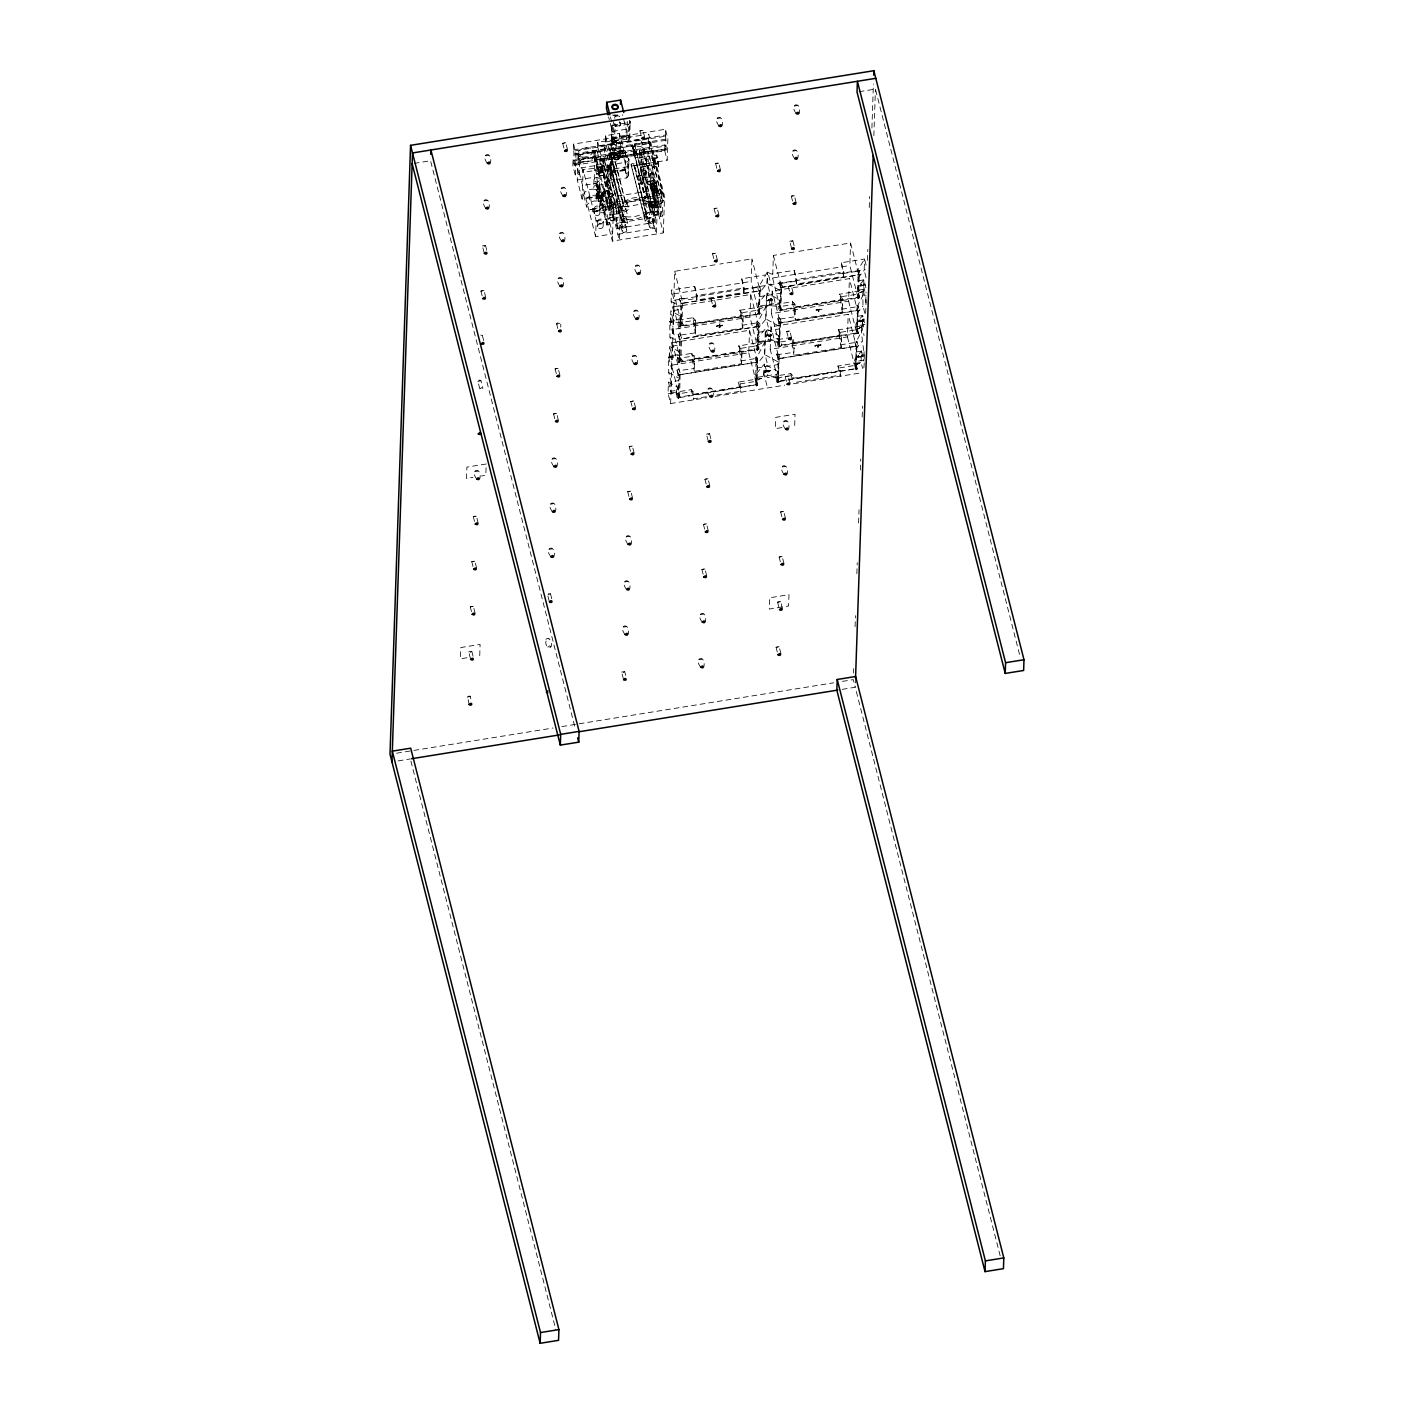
<?xml version="1.0" encoding="UTF-8"?>
<svg xmlns="http://www.w3.org/2000/svg" width="1414" height="1414" viewBox="0 0 1414 1414"><rect width="100%" height="100%" fill="white"/><g stroke="black" fill="none" stroke-linecap="round" stroke-linejoin="round"><path stroke-width="0.75" stroke-dasharray="5 3.75" d="M862.787 355.515L861.444 354.808L862.363 356.222M598.14 168.337L597.521 166.993M862.929 320.324C857.573 325.202 860.066 316.754 859.235 321.314M610.353 202.891L610.229 206.691L607.454 207.133L598.705 172.808C598.758 171.2 597.503 164.784 598.829 169.415C599.289 177.263 604.467 165.314 598.14 167.435M629.071 161.337L628.558 158.421L628.576 175.442L628.682 173.215M656.396 188.504L656.184 185.464L657.828 191.791L653.586 192.463L647.63 165.509L640.666 167.259A7.883 1.043 80.8 0 0 642.133 178.111L649.079 176.997L663.325 232.921L612.368 241.122L598.122 185.216A7.883 1.043 80.8 0 1 596.655 174.346L594.658 165.685L577.654 168.425L577.266 179.967L582.126 199.02L599.112 196.299L599.501 184.827L596.726 185.287L597.875 189.794L600.65 189.352L599.501 184.827M660.851 190.696L661.08 192.711L660.727 189.352L661.452 193.117M862.116 320.448C860.755 323.011 857.503 319.988 858.775 321.685M600.384 167.099L601.374 171.925M596.849 193.806L596.673 198.985M593.986 179.507L593.703 187.39M599.889 202.697L599.624 210.58M594.322 213.001L594.481 208.265M597.645 226.028L597.786 221.291M628.558 175.53L626.72 177.917L613.287 180.073L610.424 178.447L610.636 161.779L612.297 159.199M640.524 140.233L573.66 151.051L573.359 149.902L573.554 144.087L613.022 137.724L611.361 140.322L612.439 142.319A2.616 2.156 1.9 0 0 616.575 140.711L614.913 142.602L612.439 142.319A2.616 2.156 1.9 0 1 612.757 138.66A2.616 2.156 1.9 0 1 616.575 140.711L616.38 146.508A2.616 2.156 1.9 0 0 612.633 144.334A2.616 2.156 1.9 0 0 612.28 148.046A2.616 2.156 1.9 0 0 616.38 146.49L613.676 144.14L611.148 146.243L611.962 123.69M630.361 123.566L629.743 120.526L629.195 136.911C632.73 142.796 616.009 141.771 614.312 142.814L611.378 140.587M479.735 655.707L480.106 644.431L460.805 647.541L460.434 658.818L469.006 657.422M486.08 467.751L485.815 475.281L481.538 475.97M625.483 201.919L611.732 147.94L625.147 201.583C626.756 203.616 620.145 204.023 622.867 200.876L609.416 148.134L594.127 150.609L593.915 157.095L579.705 159.393L579.192 174.452L575.268 175.089L572.829 165.562L573.024 159.747L583.045 158.121A7.883 4.383 -14.3 0 0 587.871 157.343L664.916 144.935L666.206 150.025L595.259 161.443L594.958 160.312L665.888 148.93L573.925 163.688L574.331 164.819L578.255 164.183L578.167 153.348L578.255 164.183M574.331 164.819L573.784 151.068M575.268 175.089L575.993 153.613L573.554 144.087M582.126 199.02L583.116 169.715L600.296 167.541M599.112 196.299L594.251 177.227L594.658 165.685M595.259 161.443L595.153 150.609L594.852 160.33M596.92 166.499L597.15 159.287L604.114 158.156L603.866 165.385L596.92 166.499L596.673 157.378L603.937 156.212L617.211 213.956L614.083 214.186L608.091 190.678L601.021 192.11L602.117 198.066L609.098 196.935L608.992 193.647M594.127 150.609L598.864 169.132L601.639 168.69L597.397 152.058L597.733 142.319L644.448 134.79M598.369 201.371L598.493 198.031L602.735 197.483L602.611 200.682L598.369 201.371L596.301 193.223L596.408 189.9L597.875 189.653L606.853 225.003L609.628 224.543L609.699 222.475L606.924 222.917L606.853 225.003M596.726 185.287L596.796 183.201L582.586 185.499M579.705 159.393L583.028 172.42L597.238 170.122L597.274 164.643L599.218 176.096L603.478 175.424L601.516 163.953L601.639 168.69M609.699 222.475L612.616 233.911L595.63 236.651L596.16 220.867L583.116 169.715M599.236 187.408L599.501 179.772A2.757 2.262 1.9 0 0 595.541 177.669A2.757 2.262 1.9 0 0 595.17 181.575A2.757 2.262 1.9 0 0 599.483 179.949M599.836 213.284L599.996 208.282M602.611 200.682L600.65 189.352M602.187 199.003L602.364 194.072M603.866 165.385L608.214 181.204L603.69 163.423L603.937 156.212M608.214 171.112L608.374 168.248L622.142 222.528L604.344 150.945L604.538 145.253L617.494 196.086L617.317 201.513M629.142 159.429L627.427 161.85L611.184 164.872L605.351 141.983L605.563 135.673L619.456 133.429L625.288 156.318L611.396 158.545L611.59 152.5L625.501 150.273L625.73 173.056L627.94 174.205M614.083 214.186L609.947 215.246L603.955 191.738L604.061 188.681L610.989 187.691L604.114 158.156M603.142 226.311L603.318 221.309M605.139 210.598L605.404 202.962A2.757 2.262 1.9 0 0 601.463 200.876A2.757 2.262 1.9 0 0 601.074 204.783A2.757 2.262 1.9 0 0 605.404 203.139M607.914 181.257L608.303 178.995L617.211 213.956M607.454 207.133L607.578 203.351L598.864 169.132M608.214 181.204L608.303 178.995M622.832 201.955L609.416 148.134M609.558 157.908L609.699 153.861M610.106 177.528L610.883 161.214M611.608 139.739L612.156 123.371M610.742 178.677L610.654 162.044M611.997 141.382L611.926 124.202M610.353 177.05L611.82 175.301L610.972 171.182L624.864 168.938L625.076 162.628L619.244 139.756L619.456 133.429M611.802 153.331L625.73 150.414L611.59 152.5M627.462 121.427L626.791 139.138L612.898 141.382L612.103 137.529L625.995 135.284L626.208 129.24L622.496 114.693M609.947 215.246L610.053 212.188L617.299 211.146M608.974 193.63L608.055 193.789A3.164 2.581 1.9 0 0 607.366 191.102L610.901 190.483L610.989 187.691M611.82 175.301L611.838 152.659M612.898 141.382L613.641 121.622M613.287 180.073L613.535 164.095L611.272 162.857M614.312 142.814L615.09 126.394L612.545 125.015M612.368 241.122L613.605 204.588L597.733 142.319M616.787 217.456L616.592 223.165L621.471 222.369A4.984 2.775 -14.3 0 0 626.437 218.728A4.984 2.775 -14.3 0 0 621.665 216.66L616.787 217.456L618.042 228.874L622.92 228.096A4.984 2.775 -14.3 0 0 627.904 224.455A4.984 2.775 -14.3 0 0 623.114 222.387L616.575 223.43L616.398 228.573L653.462 222.599L653.639 217.456M616.893 214.009L616.981 211.199M618.59 212.931L618.766 207.222L623.662 206.444A4.984 2.775 -14.3 0 1 628.435 208.512A4.984 2.775 -14.3 0 1 623.468 212.135L618.59 212.931L617.299 201.778M618.996 158.58A4.737 3.889 1.9 0 0 612.209 154.727A4.737 3.889 1.9 0 0 611.626 161.426A4.737 3.889 1.9 0 0 618.996 158.58L619.138 154.515A4.737 3.889 1.9 0 0 612.35 150.662A4.737 3.889 1.9 0 0 611.767 157.378A4.737 3.889 1.9 0 0 619.138 154.515M619.968 157.908L620.127 147.887L619.968 157.908L572.829 165.562M664.916 144.935L664.721 150.75L620.905 157.749L621.064 147.745L633.401 145.748L633.26 155.77L633.578 146.384M620.41 207.522L619.314 240.009L605.068 184.085A7.883 1.043 80.8 0 1 603.601 173.233L596.655 174.346M625.288 156.318L625.501 150.273M625.73 173.056L624.864 168.938M626.791 139.138L625.995 135.284M638.456 180.815L634.126 163.847L632.093 163.529L631.068 164.59L644.837 218.693L624.458 221.98L611.431 167.506L624.493 221.079M625.147 201.583L645.562 197.412L642.875 186.86M626.72 177.917L626.738 177.245M628.505 124.909L630.414 121.675M626.968 177.192L627.48 162.044M628.205 140.569L628.682 124.679M628.382 175.849L628.912 160.012M629.69 138.466L630.184 122.17M631.404 165.951L631.439 165.067M640.701 179.313L632.111 144.67L642.345 184.739M655.301 217.208L655.106 222.899L650.228 223.695A4.984 2.775 -14.3 0 1 645.438 221.627A4.984 2.775 -14.3 0 1 650.422 217.986L648.955 212.277L653.834 211.481L655.301 217.208L647.152 218.498L634.161 164.042M634.267 153.932L634.409 149.866M643.547 181.045L634.444 144.104L649.733 141.647L663.166 194.39L662.919 202.061L659.366 204.641L655.937 205.207L649.68 181.469L648.054 181.717L647.966 184.527L649.857 183.944L655.583 207.77L652.72 208.229L646.958 185.623M643.741 175.495L643.812 173.286L645.049 173.074L644.978 175.283L643.741 175.495L639.199 157.696L639.446 150.485L649.486 148.859L649.733 141.647M652.72 208.229L640.931 159.411L641.178 152.182L648.125 151.068L662.706 208.371L662.441 216.042L660.585 216.342L653.692 189.264L653.586 192.463M655.831 201.248L650.953 202.043A4.984 2.775 -14.3 0 0 645.986 205.684A4.984 2.775 -14.3 0 0 650.758 207.752L655.654 206.957L655.831 201.248L646.781 166.004A3.164 2.581 1.9 0 1 646.092 163.335L641.532 141.418M643.706 154.603A4.737 3.889 1.9 0 0 636.919 150.75A4.737 3.889 1.9 0 0 636.335 157.449A4.737 3.889 1.9 0 0 643.706 154.603L643.847 150.538A4.737 3.889 1.9 0 0 637.06 146.685A4.737 3.889 1.9 0 0 636.477 153.384A4.737 3.889 1.9 0 0 643.847 150.538M639.446 150.485L643.918 170.475L645.138 170.281L641.178 152.182M634.444 144.104L648.142 198.72L645.473 199.48L645.562 197.412M649.079 176.997A7.883 1.043 80.8 0 1 647.612 166.127L647.63 165.509M662.441 216.042L647.877 158.28L648.125 151.068M661.328 194.407L648.354 143.857L648.69 134.118L664.562 196.387L663.325 232.921M647.152 218.498L638.58 183.679M648.178 198.26L647.877 196.846L663.166 194.39M651.978 172.632L651.925 174.169L653.798 173.427L651.978 172.632L654.894 184.067L646.87 184.456M654.894 184.067L652.172 166.958L656.025 166.322M654.452 160.189L652.596 160.471L652.473 155.734L656.715 155.063L658.677 166.516L654.169 166.622M653.003 186.542L651.288 186.807A3.164 2.581 1.9 0 0 650.617 184.138C654.382 180.656 653.038 194.248 652.773 187.832L655.849 185.817M662.919 202.061L654.028 166.658M654.435 167.206L652.473 155.734M653.834 211.481L653.657 217.19L648.761 217.968A4.984 2.775 -14.3 0 1 643.989 215.953A4.984 2.775 -14.3 0 1 648.779 212.294M653.957 208.035L654.046 205.224M654.364 195.804L654.187 201.23L649.309 202.025A4.984 2.775 -14.3 0 1 644.519 199.957A4.984 2.775 -14.3 0 1 649.503 196.316L650.953 202.043M654.382 195.539L654.558 190.13L642.416 142.46M654.77 187.496L654.717 189.14L654.275 186.153M645.138 187.161L646.163 190.961L656.732 189.388L655.866 180.32L651.624 181.133M658.677 166.516L656.715 155.063M657.475 201.566L656.379 234.035L644.961 189.246M657.828 191.791L655.866 180.32M660.585 216.342L661.328 194.69M665.534 136.239L665.446 129.275L626.915 135.497L629.283 136.964M666.206 150.025L665.676 136.274M607.755 165.933L608.692 169.786L596.178 171.801L667.143 160.277L667.868 138.819L665.446 129.275M671.332 382.805L668.734 372.642L668.575 357.053L679.621 358.06M672.534 347.172L669.936 337.009L669.776 321.42M677.306 370.928L678.791 380.543L671.067 381.798L670.749 391.271L678.473 390.017L677.766 387.224L668.415 382.116L668.044 393.392L670.625 403.556L706.647 397.758M669.246 357.76L669.617 346.483L678.967 351.591L679.674 354.384L671.95 355.639L669.617 346.483M680.823 322.427L670.572 322.109L670.819 310.85L680.169 315.958L680.876 318.751L673.152 320.006L670.819 310.85M673.736 311.54L671.137 301.376L671.526 290.1L694.681 286.37L697.279 296.533M671.526 368.488L672.304 342.683L749.526 330.24L757.621 362.019L756.861 384.573L679.639 397.016L671.544 365.236L748.766 352.793L749.526 330.24M672.728 332.856L673.506 306.944L750.728 294.501L758.823 326.281L758.841 349.452L757.25 350.301L756.402 349.329M758.841 308.977L760.043 313.82L682.043 325.644L673.948 293.865L674.708 271.311L717.605 264.4M670.625 403.556L674.107 300.263L671.526 290.1M706.381 396.733L693.532 398.819L692.966 391.501L678.685 393.799C680.381 405.058 673.524 392.173 677.766 387.224M741.555 363.716L738.833 345.741L741.997 351.079L741.555 363.716L694.468 371.299L694.168 355.868L679.887 358.166C687.063 362.391 674.92 364.176 679.727 361.489L680.452 339.837L678.508 335.295M679.727 361.489L678.967 351.591M679.674 354.384L679.48 336.037M742.774 328.066L740.035 310.108L743.198 315.446L742.774 328.066L695.67 335.666L695.37 320.236L681.088 322.533C688.264 326.758 676.122 328.543 680.929 325.856L681.654 304.204L679.604 299.556M680.929 325.856L680.169 315.958M680.876 318.751L680.682 300.404M678.473 390.017L678.791 380.543M678.526 397.122L679.25 375.47L678.278 371.67M679.639 397.016L680.116 373.296M750.728 294.501L749.968 317.054L758.063 348.834L680.841 361.277L681.601 338.724L679.48 339.007L680.452 339.837M682.043 325.644L682.52 302.03M696.872 300.033L697.014 295.526L744.118 287.926L743.976 292.433L696.872 300.033L694.681 286.37M719.867 323.682L719.85 327.677L719.867 323.682L719.054 325.397L716.332 326.281L719.143 325.768M719.054 325.397L716.438 326.21M719.072 327.801L719.037 325.839M722.607 325.662L719.903 326.104L722.519 324.831M763.79 375.452L764.479 364.123L763.79 375.452L761.474 378.333L738.302 382.08L740.07 383.919L740.636 391.218L714.936 395.354M778.107 319.246L779.609 328.861L779.273 338.335L757.657 341.817L757.268 329.55L765.999 319.016L766.883 292.857L758.151 303.391L758.911 313.289L751.17 281.421L751.93 258.868L719.761 264.065M756.437 380.295C760.432 391.607 752.743 379.359 755.748 374.657L764.161 364.176M776.816 354.773L777.894 355.621L778.071 373.968L756.455 377.467C754.493 370.291 757.621 347.703 757.25 362.921L756.596 384.555M757.957 348.905L756.95 339.024L765.681 328.49L764.797 354.649L756.066 365.183M757.268 329.55C754.033 317.213 763.419 324.213 758.523 327.27L757.798 348.922M779.308 283.613L780.298 284.355L780.475 302.702L758.858 306.184L759.618 285.946L760.82 290.789L682.838 303.338L674.708 271.311M759 313.289L759.654 291.637L758.717 287.784M759.406 313.289L760.025 290.648L751.93 258.868M764.479 354.702L765.363 328.543M765.681 319.069L766.565 292.91M766.883 283.436L767.572 272.107L767.201 283.383L758.47 293.918M779.22 342.011L765.469 341.446M770.648 334.994L769.87 334.111A1.838 1.025 -14.3 0 1 771.178 335.242A1.838 1.025 -14.3 0 1 768.703 336.267A1.838 1.025 -14.3 0 1 767.943 334.906L765.981 337.062L765.946 335.118L768.721 334.358M771.302 300.952L772.521 299.556L767.201 301.2L771.284 298.389L771.302 300.952L770.665 298.867L768.279 300.634L770.665 298.867M770.754 299.255L770.701 301.058M771.231 299.768L771.284 298.389M770.206 349.346L770.966 326.793L848.188 314.35L856.283 346.13L855.523 368.683L778.319 381.108L770.206 349.346L847.428 336.903L848.188 314.35M771.425 313.608L772.185 291.054L849.39 278.611L857.485 310.391L856.725 332.944L779.521 345.37L771.425 313.608L848.63 301.164L849.39 278.611M780.422 306.378C776.039 304.752 778.672 312.247 780.546 309.807L772.627 277.975L773.387 255.421L794.827 251.957M856.955 367.817C857.308 371.847 852.907 359.916 855.346 358.608L861.462 351.026L861.073 362.302L837.919 366.032L840.393 370.662L793.289 378.245L792.582 375.452L778.301 377.768C785.477 381.974 773.317 383.777 778.124 381.073L778.867 359.439L777.894 355.621M778.124 381.073L777.364 371.175L764.762 364.282L767.661 375.647M785.618 341.145L779.503 342.117C786.679 346.342 774.519 348.144 779.326 345.44L780.068 323.788L779.096 319.988M779.326 345.44L778.566 335.542L765.964 328.649L768.863 340.014M779.361 310.656L781.659 310.408L780.705 306.485L794.986 304.187L795.269 319.617L842.373 312.034L842.797 299.397L839.686 294.112L842.603 305.495M770.064 304.381L767.166 293.016L779.768 299.909L779.574 306.007L766.494 305.831M780.546 309.807L781.27 288.156L780.298 284.355M778.319 381.108L779.079 358.555L770.966 326.793M779.521 345.37L780.281 322.816L772.185 291.054M773.387 255.421L781.482 287.183L780.722 309.737L857.927 297.293L858.705 274.74L850.592 242.978L796.983 251.621M841.171 347.667L838.431 329.692L841.595 335.03L841.171 347.667L794.067 355.25L793.625 339.66M796.471 283.984L796.63 279.477L843.734 271.877L843.575 276.402L796.471 283.984L794.297 270.321L771.125 274.051L767.855 272.266L771.019 284.656M794.686 425.526L795.057 414.249L775.756 417.36L775.367 428.636L783.957 427.24M817.451 344.981L814.835 346.253L818.282 343.266L818.264 347.261L818.282 343.266M818.653 309.348C812.184 309.701 820.191 311.487 818.706 307.757L818.688 311.752L819.484 307.633M818.688 311.752L818.635 309.79L816.055 310.161M817.486 347.384L817.433 345.423L814.729 345.864M821.004 345.246L818.317 345.688L820.933 344.415M822.117 309.242L819.413 309.666M842.373 312.034L839.633 294.059M840.393 370.662L840.234 375.17L793.148 382.77M857.927 297.293L849.832 265.532L850.592 242.978M856.389 351.945L864.113 350.69L863.795 360.163L856.071 361.418L856.813 341.163L858.033 346.006L780.051 358.573L779.008 354.419L793.36 352.457L794.067 355.25M858.157 332.184C858.422 336.196 854.074 324.372 856.548 322.975L862.664 315.393L864.52 322.71M864.997 324.531L857.273 325.786L857.998 305.495L859.235 310.373L858.139 311.221L857.114 307.368M857.202 297.647C861.886 301.659 856.76 289.782 857.75 287.342L863.866 279.742L866.199 288.898L858.475 290.153L857.75 287.342M858.475 290.153C856.477 282.994 859.659 260.335 859.252 275.606L858.616 297.24M856.212 368.506L856.849 346.872L855.912 343.001M857.326 332.891L858.051 311.239M861.762 284.886A4.207 2.333 -14.3 0 1 861.073 285.61L865.191 284.55L859.871 285.928A3.411 1.891 -14.3 0 0 861.197 284.797L861.25 284.797M863.813 367.958C865.722 353.641 861.002 340.191 861.603 325.962L838.431 329.869M858.634 328.543L856.919 329.427L862.222 326.669L862.664 315.393M864.838 313.236L862.982 305.919L862.805 290.33L839.633 294.236M860.861 292.362L863.477 291.019L863.866 279.742M866.04 277.604L864.184 270.286L864.555 259.009L841.401 262.739L843.575 276.402M863.335 321.137L864.042 318.945L863.424 321.508M865.757 301.748L866.075 292.291M853.526 673.011L853.667 668.61M855.081 626.685L855.452 615.656M856.866 573.731L857.238 562.701M858.581 522.986L859.04 509.747M860.366 470.031L860.737 459.002M862.169 417.095L862.54 406.048M865.651 313.395L866.216 296.675M867.454 260.441L867.825 249.412M869.239 207.487L869.61 196.458M871.908 128.055L873.41 83.939M842.196 689.36L855.24 687.257L855.541 678.667M873.852 135.691L875.425 89.365M629.866 138.042L629.937 135.85M598.705 172.685L598.175 168.513M656.909 190.377C656.679 195.874 663.184 193.471 660.727 189.352M657.545 193.382L657.015 190.324M589.019 196.175L589.532 199.18L603.778 196.917L603.672 194.885L603.354 193.842L589.037 196.139L589.638 199.109M857.467 357.07L858.068 356.01M857.326 356.452L858.758 355.285L858.174 356.381M757.639 344.698L758.823 349.258M858.439 293.016L859.659 297.682L859.341 296.427M857.238 328.614L858.422 333.209M862.947 356.01L860.066 357.141M679.303 298.99L681.654 304.204M678.101 334.588L679.339 339.501M676.917 370.309L679.25 375.47M778.92 282.906L781.27 288.156M777.718 318.627L780.068 323.788M776.516 354.26L778.867 359.439M487.406 163.317C479.346 153.437 492.991 150.238 490.499 162.822M485.886 208.424C477.773 197.995 491.701 195.927 488.979 207.929M488.555 155.204L485.479 155.823M482.421 245.912L485.497 245.294L484.154 246.513L482.421 245.965L484.366 253.53M483.995 290.524L480.919 291.143L483.906 290.224L485.939 298.142M479.806 388.797L477.861 381.232L479.646 380.048L480.919 380.543L482.881 388.355L481.273 387.719L479.823 389.044L482.863 388.479M482.439 335.754L484.419 343.248M480.954 380.737L477.879 381.409M476.748 479.063C468.653 468.635 482.581 466.567 479.841 478.568M476.359 516.181L473.283 516.605L476.288 515.757L478.321 523.675M474.857 561.164L471.781 561.782L474.768 560.863L476.801 568.782M473.337 606.27L470.261 606.889L473.248 605.97L475.281 613.888M468.723 651.872L471.799 651.235L470.243 652.526L468.723 651.872L470.668 659.49M469.148 704.596L467.521 696.377L470.12 696.077L471.269 700.284M470.296 696.483L467.239 697.155M565.777 142.761L562.701 143.38L565.688 142.46L567.721 150.379M563.108 195.998C555.048 186.1 568.675 182.901 566.201 195.486M561.588 241.105C553.528 231.207 567.155 228.008 564.663 240.592M564.257 187.868L561.181 188.557M560.068 286.211C551.955 275.783 565.883 273.697 563.143 285.699M562.719 232.974L559.644 233.593M559.679 323.187C551.778 326.988 562.206 317.125 560.651 327.005M558.159 368.294L555.083 368.913L558.07 367.993L560.103 375.912M556.639 413.401L553.563 414.019L556.55 413.1L558.583 421.019M553.97 466.62C545.875 456.651 559.608 453.647 557.063 466.125M552.45 511.727C544.39 501.846 558.017 498.647 555.543 511.232M555.119 458.507L552.061 459.197M550.93 556.833C542.817 546.423 556.745 544.337 554.023 556.338M553.599 503.614L550.523 504.232M545.945 639.428C549.675 634.479 554.288 647.259 549.286 647.718C545.115 646.711 544.125 639.305 549.021 638.934M547.978 594.923L550.541 593.703L547.731 593.792M547.89 647.188L549.339 645.915L550.965 646.552M642.981 130.318L639.906 130.936L642.893 130.017L644.925 137.953M641.461 175.424L638.386 176.043L641.373 175.124L643.405 183.06M637.272 273.768C629.212 263.888 642.857 260.671 640.365 273.273M635.752 318.875C627.692 308.994 641.32 305.778 638.845 318.38M638.421 265.638L635.363 266.327M634.232 363.981C626.119 353.553 640.047 351.467 637.325 363.486M636.901 310.744L633.826 311.363M633.861 400.957L630.785 401.576L633.772 400.657L635.805 408.593M632.323 446.064L629.248 446.683L632.252 445.764L634.267 453.7M630.803 491.171L627.728 491.789L630.715 490.87L632.747 498.806M628.134 544.408C620.074 534.527 633.719 531.311 631.227 543.895M626.614 589.514C618.554 579.634 632.199 576.417 629.707 589.002M629.283 536.277L626.225 536.966M625.094 634.621C616.981 624.193 630.909 622.107 628.187 634.108M627.763 581.384L624.688 582.002M621.63 672.092L624.705 671.473L623.362 672.711L621.63 672.163L623.574 679.727M624.723 671.668L625.695 675.415M680.541 303.851L682.838 303.338M719.054 126.005C710.942 115.577 724.869 113.491 722.147 125.51M718.666 163.123L715.59 163.547L718.595 162.681L720.627 170.617M717.163 208.088L714.088 208.724L717.075 207.787L719.107 215.723M715.643 253.194L712.55 253.831L715.555 252.894L717.587 260.83M714.105 298.301L711.03 298.937L714.035 298L716.05 305.937M711.454 351.538C703.394 341.658 717.022 338.441 714.53 351.043M709.916 396.645C701.821 386.216 715.749 384.131 713.01 396.15M712.585 343.408L709.528 344.097M706.452 434.133L709.528 433.497L708.184 434.734L706.452 434.186L708.396 441.751M708.025 478.727L704.95 479.364L707.937 478.427L709.969 486.363M709.545 433.691L711.489 441.256M706.505 523.834L703.43 524.47L706.417 523.534L708.449 531.47M704.985 568.941L701.91 569.577L704.897 568.64L706.929 576.576M702.316 622.178C694.256 612.297 707.884 609.081 705.409 621.683M700.796 667.284C692.736 657.404 706.364 654.187 703.872 666.789M703.465 614.047L700.39 614.737M701.927 659.154L698.852 659.79M758.505 291.16L757.692 286.194L759.353 285.875L767.272 272.16M673.506 306.944L681.636 338.971L759.618 326.316M672.304 342.683L680.434 374.622L758.417 361.949M796.276 113.562C788.217 103.682 801.844 100.465 799.37 113.067M794.756 158.668C786.697 148.788 800.324 145.571 797.832 158.174M797.425 105.449L794.35 106.121M794.35 195.786L791.292 196.21L794.279 195.362L796.312 203.28M795.888 150.556L792.812 151.174M777.753 359.085L780.051 358.573M789.754 241.264L792.847 240.645L791.504 241.865L789.772 241.317L791.699 248.882M791.327 285.875L788.252 286.494L791.239 285.575L793.272 293.493M792.847 240.822L794.792 248.387M789.807 330.982L786.732 331.601L789.719 330.682L791.752 338.6M788.287 376.089L785.212 376.707L788.199 375.788L790.232 383.707M785.618 429.308C777.559 419.428 791.186 416.211 788.712 428.813M784.098 474.415C775.986 463.986 789.913 461.918 787.191 473.92M786.767 421.195L783.709 421.867M783.692 511.532L780.634 511.956L783.639 511.108L785.654 519.026M782.189 556.515L779.114 557.134L782.101 556.215L784.134 564.133M780.669 601.622L777.594 602.24L780.581 601.321L782.614 609.24M779.149 646.728L776.074 647.347L779.061 646.428L781.094 654.346M780.157 287.82L860.437 274.634M780.316 319.228L781.253 322.94L859.217 310.267M855.717 346.377L854.869 341.481L856.566 341.092L862.151 330.275M638.934 182.689L647.188 217.438M678.543 322.003L679.745 326.775M678.543 362.408L677.324 357.583L678.755 357.689M778.16 346.359L776.94 341.552L778.372 341.64M775.738 377.22L776.958 381.992M641.302 184.05L632.093 145.554M770.259 370.751L765.504 370.503A1.803 1.007 -14.3 0 0 765.045 370.822L764.956 372.342L764.674 371.387M656.326 187.479L656.078 185.464M608.285 171.041L607.313 166.021M608.108 185.411L607.136 180.373M760.043 313.731L759.742 312.6L759.442 314.474L757.604 313.696M858.457 333.351L780.475 345.935M857.255 368.983C855.488 372.218 854.798 363.469 855.912 364.724M592.395 208.848L606.535 206.515L606.959 209.572L592.784 211.888L592.413 208.901L592.713 211.8M646.198 190.943L646.039 187.655L655.106 222.899M770.064 370.468L766.777 370.45L768.032 372.306A1.874 1.043 -14.3 0 0 770.383 371.034M550.523 593.951L552.485 601.445M760.82 290.789L759.654 291.637M858.033 346.006L856.849 346.872M608.851 165.579L609.929 171.677L608.957 165.456L598.352 167.029M652.968 158.35L653.94 164.59L652.968 158.35L645.986 159.482L646.94 165.685L653.94 164.59M603.248 193.859L603.725 196.864M676.157 393.11L677.341 398.041M757.621 385.174L756.472 385.916L755.182 381.161L761.474 378.333M606.836 180.426L607.684 185.534M656.803 189.264L656.22 185.534M652.084 183.626C649.309 188.097 657.545 191.562 656.078 188.362M487.017 200.435L483.959 200.929M477.861 471.145L474.821 471.569M561.181 278.204L558.123 278.699M607.066 209.59L606.641 206.638M552.026 548.915L549.003 549.339M635.363 355.992L632.305 356.469M720.168 118.087L717.128 118.511M626.208 626.685L623.167 627.109M711.03 388.726L707.99 389.15M785.194 466.496L782.154 466.92M596.743 195.733A14.37 14.211 52.2 0 1 598.723 198.49L598.829 198.773A14.37 6.204 -5.5 0 1 597.91 200.311M645.933 159.535L646.905 165.65M757.409 345.352L764.868 341.516L738.833 345.917M863.282 291.107L857.273 293.829L858.475 298.601M758.629 309.666L766.141 305.901L758.151 321.508L756.455 321.897L757.303 326.793M759.389 286.706L759.901 287.077M856.601 341.923L857.096 342.294M857.008 329.303L856.124 329.462L857.273 334.234M758.134 322.463L758.699 322.71M756.932 358.096L757.497 358.343M858.934 270.781L859.5 271.028M857.732 306.414L858.298 306.661M758.505 309.825L757.586 309.896L758.965 314.633M764.921 341.711L756.95 357.141L755.253 357.53L756.101 362.426M863.353 294.642L857.768 305.459L856.053 305.919L856.919 310.744M767.219 370.857L769.128 370.238M767.325 371.246L769.234 370.609M858.793 320.872L860.083 319.652M859.465 356.363L858.369 356.77M859.765 356.593L857.909 357.477M859.164 321.031L860.26 320.412M769.499 370.981L767.413 371.405M769.658 371.263L768.067 371.9A1.891 1.06 -14.3 0 0 770.294 370.327L770.153 370.362M770.665 335.277L768.403 335.701M756.313 359.05L757.25 362.921M858.316 271.735L859.252 275.606M858.086 277.869L864.184 270.286M856.884 313.501L862.982 305.919M855.664 349.152L861.78 341.552M603.018 172.791L602.046 166.587L602.93 172.791L609.929 171.677M770.736 335.684L768.527 336.108M660.444 189.741L656.962 190.289M765.398 371.051L767.325 370.344M765.504 371.44L767.431 370.733M609.381 149.212L610.388 150.538L611.838 148.93M602.152 198.066L602.028 194.779M861.851 320.678L862.84 319.935M861.356 320.607L862.01 320.077A3.676 2.05 -14.3 0 1 863.53 319.034M861.603 320.872L859.694 321.65M652.119 168.496L654.01 167.099M649.68 181.469L655.036 179.931M860.949 320.872L859.447 321.225M678.632 321.773L679.957 322.056M676.228 393.039L677.553 393.322M775.826 376.99L777.152 377.273M767.219 300.882L771.372 298.778M859.959 327.854L858.669 328.525L862.098 326.687M860.366 327.641L861.833 326.881M855.558 365.042L861.038 362.267L862.628 368.4M855.965 364.9L861.073 362.302M755.712 345.723L757.162 345.458M587.552 158.757L665.199 146.084M765.61 370.892L766.971 370.433L767.537 371.811M678.42 393.693L676.299 393.658M768.262 335.436L766.565 335.312M768.827 334.747L765.946 335.118M863.477 291.019L866.022 302.773M679.498 298.725C684.129 297.594 689.749 302.03 696.148 297.24M779.114 282.676L780.528 282.075L781.518 283.595M678.296 334.358L679.71 333.757L680.717 335.277M777.912 318.309L779.255 317.69L780.245 318.928M677.094 369.991L678.508 369.39L679.515 370.91M776.71 353.942L778.99 354.366M480.742 335.012L482.474 335.631M778.018 377.644L767.784 377.361M758.452 327.288L757.48 323.47M626.42 122.93L612.527 125.174L610.406 116.849M615.09 126.394L628.523 124.238M414.178 163.388L430.545 160.736L575.463 729.324M626.208 129.24L612.315 131.484L608.603 116.92M859.076 91.716L875.425 89.082L1019.812 655.513M612.315 138.36L626.208 136.115M612.297 139.032L626.19 136.787M605.351 141.983L619.244 139.756M573.359 149.902L643.883 138.537M646.021 138.201L665.252 135.108M639.428 139.632L597.592 146.384L614.171 211.923M643.335 139.014L648.549 138.165L664.421 200.435L613.464 208.653M642.027 140.021L665.57 136.204M574.367 153.843L667.868 138.819M574.65 154.992L666.542 140.18M578.573 154.939L595.559 152.199M597.397 152.058L604.344 150.945M641.408 144.97L648.354 143.857M620.286 148.523L607.773 149.884L607.454 159.252M573.024 159.747L573.324 160.878L584.053 159.34M612.439 155.01L626.331 152.765M577.937 163.087L573.996 163.724L573.324 160.878M596.425 164.59L603.69 163.423M639.199 157.696L649.238 156.088L649.008 163.299L633.719 165.756M640.931 159.411L647.877 158.28M653.568 158.138L657.81 157.467M601.392 167.294L597.15 167.966L599.218 176.096M652.367 159.075L656.609 158.386M599.342 172.773L603.584 172.084M654.541 163.883L658.8 163.193M596.673 173.71L603.619 172.596L618.042 228.874M598.14 173.71L599.607 173.462M655.195 164.519L657.581 164.13M611.184 172.013L625.076 169.768M640.666 167.259L647.612 166.127M611.148 172.685L625.059 170.44M600.42 175.283L603.478 175.424M643.989 168.266L645.226 168.072M577.266 179.967L594.251 177.227M603.212 174.823L604.785 181.045L611.732 179.931L618.766 207.222M648.796 173.957L655.76 172.844M604.785 181.045L605.157 182.194L612.138 181.169M649.203 175.195L656.149 174.081M598.122 185.216L605.068 184.085M596.408 189.9L597.503 192.304L598.97 192.057M654.576 183.095L656.962 182.724M596.301 193.223L600.543 192.551M651.501 184.333L655.76 183.643M652.72 189.458L657.934 188.451M598.847 198.702L601.533 198.278M617.494 196.086L654.558 190.13M607.578 203.351L622.867 200.876M613.605 204.588L664.562 196.387M617.123 207.204L621.86 206.444A4.984 2.775 -14.3 0 0 626.985 202.785A4.984 2.775 -14.3 0 0 622.195 200.717L623.662 206.444M652.826 205.437L655.672 204.977M655.849 207.451L659.295 206.904L662.706 208.371M596.16 220.867L613.146 218.127L610.229 206.691M617.865 234.282L654.929 228.326M743.976 292.433L741.784 278.788L764.956 275.041M673.948 293.865L751.17 281.421M772.627 277.975L849.832 265.532M674.107 300.263L865.227 269.473M743.251 289.64L757.533 287.342M781.447 283.295L795.764 281.192M842.868 273.591L857.149 271.294L858.121 275.111M682.803 303.091L760.025 290.648M781.482 287.183L858.705 274.74M673.471 310.532L681.194 309.277M759.177 296.71L780.811 293.228M858.793 280.679L866.517 279.424M768.191 300.263L770.63 299.856M767.113 300.811L770.718 300.245M771.213 300.157L772.627 299.945M865.297 284.921L859.853 286.194M669.759 321.597L692.931 317.69L695.67 335.666M740.035 310.285L766.141 305.901M766.441 306.025L792.547 301.642L795.269 319.617M742.474 312.653L756.773 310.355L757.745 314.262L682.061 326.351M842.09 296.604L856.371 294.306L857.361 298.266M696.095 323.028L743.198 315.446M795.693 306.979L842.797 299.397M781.677 310.302L857.344 298.107M749.968 317.054L672.746 329.497L680.841 361.277M719.814 325.715L722.625 325.22M694.946 332.873L680.647 335.03M742.05 325.273L756.331 322.975M780.263 319.051L794.562 316.824M841.666 309.224L855.947 306.926M758.823 326.281L681.636 338.971L681.318 337.663M780.281 322.816L857.485 310.391M672.269 346.165L679.993 344.91M757.975 332.361L779.609 328.861M857.591 316.312L863.371 315.375M668.557 357.247L691.729 353.323L694.168 355.868M791.327 337.469L765.54 341.463M741.272 348.286L755.553 345.988L756.543 349.894M840.888 332.237L855.17 329.939L856 333.28M694.893 358.661L741.997 351.079M794.491 342.612L841.595 335.03M680.859 361.984L756.543 349.841M818.211 345.299L821.021 344.804M694.468 371.299L693.744 368.506L679.427 370.609M740.848 360.906L755.129 358.608M840.464 344.875L854.745 342.559M678.137 375.134L757.621 362.019M779.079 358.555L856.283 346.13M756.773 367.993L778.407 364.512M692.966 391.501L691.199 389.663L668.044 393.392L676.652 393.87M792.582 375.452L790.815 373.614L767.643 377.344L764.373 375.558L767.537 387.949M740.07 383.919L754.351 381.621L756.384 385.934M839.686 367.87L853.968 365.572L856.071 369.867M693.691 394.294L740.795 386.711M679.657 397.617L755.2 384.962M779.273 381.568L854.798 368.913M715.201 396.38L784.77 385.174M793.395 383.777L861.727 372.766M486.204 464.004L466.903 467.115L466.514 478.392L472.948 477.349M782.154 606.977L769.287 609.063L769.676 597.786L788.977 594.675L788.588 605.952L784.293 606.641M396.539 753.22L403.061 752.16M405.235 751.824L411.757 750.763M413.931 750.41L553.139 727.998M561.835 726.584L833.73 682.785M842.426 681.389L853.296 679.639L855.24 687.257M398.094 760.909L410.36 758.929M656.414 189.087L652.861 189.6L652.773 187.832M757.586 350.301L756.455 345.511M670.448 322.127L669.829 321.473L672.976 333.863M609.063 196.935L608.356 190.908M764.691 371.688L766.141 372.182M765.928 372.589L764.85 372.218M858.386 357.141L859.535 356.77L857.785 357.088M613.429 194.531A2.616 1.467 -14.3 0 1 609.876 196.705A2.616 1.467 -14.3 0 1 609.328 194.231A2.616 1.467 -14.3 0 1 613.429 194.531L616.062 204.889A2.616 1.467 -14.3 0 0 611.979 204.606A2.616 1.467 -14.3 0 0 612.527 207.08A2.616 1.467 -14.3 0 0 616.08 204.906C608.851 200.099 610.901 217.615 608.32 195.733M860.437 356.788L862.328 356.293L859.977 356.752M860.366 356.434L862.293 355.568M598.087 168.142L598.193 167.435M628.47 158.386L626.19 156.954M780.086 290.436L767.484 283.542L770.383 294.907M778.884 326.068L766.282 319.175L769.181 330.54M671.137 301.376L680.488 306.485M777.682 361.701L765.08 354.808L767.979 366.191M669.936 337.009L679.286 342.117M668.734 372.642L678.084 377.75M634.409 145.182L633.949 146.632L631.687 146.331M622.107 221.415L622.832 219.912L624.882 220.301M644.872 217.809L645.403 216.307L647.577 216.642M646.039 187.655L645.88 187.496A3.164 2.581 1.9 0 1 645.191 185.588M862.275 326.669L861.656 326.015L864.078 335.489M794.986 304.187L792.6 301.695L795.499 313.077M695.37 320.236L692.984 317.743L695.882 329.126M661.31 193.17L660.886 190.908M781.253 322.94L778.955 323.452M611.396 167.453L609.505 167.135L608.427 168.443M677.377 357.795L677.659 358.909M645.845 170.546L646.534 173.233L645.845 170.546A3.164 2.581 1.9 0 0 646.534 173.233M646.198 180.232L645.632 177.864A3.164 2.581 1.9 0 0 646.127 180.285M650.935 185.057L651.253 186.595M607.684 192.039L608.002 193.577M618.272 211.075L618.855 213.32M605.157 182.194L610.371 202.626M645.756 186.188L646.021 187.443M592.943 150.326L594.092 154.851M602.452 192.905L602.788 194.407M866.11 265.107L864.555 259.009L857.149 271.294M863.636 286.512L865.969 295.667M862.434 322.145L864.29 329.462M841.401 262.739L843.981 272.902M856.548 322.975L857.273 325.786M848.63 301.164L856.725 332.944M861.462 351.026L864.042 361.189M855.346 358.608L856.071 361.418M856.036 364.158L857.22 368.842M847.428 336.903L855.523 368.683M838.484 329.745L841.383 341.127M837.919 366.032L840.499 376.195M791.292 196.157L793.236 203.775M794.297 270.321L796.877 280.485M788.234 286.37L790.179 293.988M782.136 285.982L782.455 287.307L781.482 283.489M791.875 339.236L794.297 348.71M779.768 299.909L780.475 302.702M786.714 331.477L788.659 339.095M779.273 306.396L780.493 311.168M780.917 321.614L781.235 322.816M790.815 373.614L792.211 379.111M778.566 335.542L779.273 338.335M778.071 342.029L779.291 346.801M785.194 376.584L787.138 384.201M779.715 357.247L780.033 358.449M768.032 334.924L768.368 335.896M777.364 371.175L778.071 373.968M758.151 303.391L758.858 306.184M776.869 377.662L778.089 382.434M856.336 691.534L1000.175 1255.844M715.59 163.494L717.534 171.112M741.784 278.788L744.383 288.951M756.95 339.024L757.657 341.817M714.07 208.6L716.014 216.218M740.088 310.161L742.986 321.526M755.748 374.657L756.455 377.467M748.766 352.793L756.861 384.573M738.886 345.794L741.784 357.176M780.634 511.903L782.578 519.521M712.55 253.707L714.494 261.325M738.302 382.08L740.901 392.244M779.114 557.01L781.058 564.628M711.03 298.814L712.974 306.431M664.721 150.75L667.143 160.277M777.576 602.117L779.521 609.734M776.056 647.223L778 654.841M653.374 181.133L659.366 204.641M639.906 130.813L641.85 138.448M653.303 183.396L659.295 206.904M656.202 202.078L658.836 212.454L655.972 211.711L653.745 213.655L651.094 203.28M649.945 181.681L655.937 205.207M649.592 184.262L655.583 207.77M645.138 170.281L648.054 181.717M694.681 364.759L691.782 353.376L693.744 368.506M645.049 173.074L647.966 184.527M653.18 204.517L654.629 210.244M643.812 173.286L646.428 183.555M640.683 166.622L645.367 184.987M649.309 202.025L650.758 207.752M644.077 183.148L647.842 197.925M679.674 322.445L680.876 327.217M652.632 220.46L654.099 226.187M648.549 205.26L649.998 210.986M642.84 187.744L645.526 198.296M642.274 187.815L645.138 199.074M644.572 200.435L646.039 206.179M638.368 175.919L640.312 183.555M648.761 217.968L650.228 223.695M633.755 164.696L638.05 181.558M691.199 389.663L693.797 399.826M648.001 221.22L649.468 226.929M670.589 317.62L672.923 326.758M631.086 164.713L644.837 218.693M644.042 216.413L645.509 222.139M678.473 358.078L679.674 362.85M704.932 479.222L706.876 486.858M669.388 353.253L671.721 362.391M668.628 357.106L671.774 369.496M677.271 393.711L678.473 398.483M626.915 202.273L628.382 207.999M625.872 208.919L627.339 214.628A2.368 1.326 -14.3 0 1 623.998 216.395A2.368 1.326 -14.3 0 1 623.715 214.115A2.368 1.326 -14.3 0 1 627.321 214.521M605.563 135.673L622.425 202.732M668.415 382.116L671.014 392.279M626.384 218.233L627.834 223.942M703.412 524.329L705.356 531.964M622.001 206.426L623.468 212.135M611.025 169.238L624.458 221.98M625.341 224.861L626.791 230.588M621.665 216.66L623.114 222.387M621.471 222.369L622.92 228.096M620.711 225.604L622.16 231.33M607.985 179.048L610.901 190.483M608.444 188.097L614.436 211.623M613.499 215.935L614.312 219.117M596.673 157.378L597.15 159.287M604.732 188.963L610.724 212.489M701.892 569.435L703.836 577.071M604.061 188.681L610.654 214.734M609.681 216.925L610.495 220.107M593.915 157.095L597.238 170.122M602.735 197.483L609.628 224.543M596.796 183.201L597.185 184.721A3.835 3.146 1.9 0 1 597.998 187.426M606.924 222.917L597.185 184.721M597.804 191.544L600.773 203.245M587.871 157.343L588.171 158.492M583.045 158.121L583.346 159.269M577.69 154.303L578.892 159.04M579.263 172.473L595.63 236.651M577.654 168.425L579.192 174.452M583.735 195.432L586.651 206.921M630.768 401.452L632.712 409.088M562.684 143.256L564.628 150.891M629.248 446.559L631.192 454.194M627.728 491.665L629.672 499.301M556.586 323.682L558.53 331.3M555.066 368.789L557.01 376.407M553.546 413.895L555.49 421.513M485.515 245.417L487.459 253.035M480.901 291.019L482.846 298.637M547.943 596.231L549.41 601.94M473.283 516.552L475.228 524.17M471.763 561.658L473.708 569.276M470.243 606.765L472.188 614.383M471.816 651.377L473.761 658.995M410.891 761.068L555.826 1329.655M650.458 203.209A16.579 9.226 -14.3 0 1 628.046 216.908A16.579 9.226 -14.3 0 1 624.599 201.318A16.579 9.226 -14.3 0 1 650.458 203.209L651.147 205.949M597.503 192.304L598.493 198.031M656.167 187.337L656.114 187.019M792.087 343.089L793.36 352.457M620.269 123.831L619.173 121.975A2.616 2.156 1.9 0 1 618.908 125.616A2.616 2.156 1.9 0 1 615.019 123.725M861.091 284.426A3.411 1.891 -14.3 0 1 859.783 285.575M861.656 284.497A4.207 2.333 -14.3 0 1 860.967 285.221M862.257 320.465A3.676 2.05 -14.3 0 1 863.636 319.405M769.976 334.482A1.838 1.025 -14.3 0 1 771.284 335.613A1.838 1.025 -14.3 0 1 768.809 336.656A1.838 1.025 -14.3 0 1 768.049 335.277M615.974 114.87A2.616 2.156 1.9 0 1 613.923 114.888M615.762 116.673A2.616 2.156 1.9 0 1 619.827 116.62M614.825 118.369A3.164 2.581 1.9 0 1 616.769 115.259A3.164 2.581 1.9 0 1 620.728 116.673M617.282 114.923A3.164 2.581 1.9 0 1 612.439 114.817M619.597 122.011A3.164 2.581 1.9 0 1 618.837 126.429A3.164 2.581 1.9 0 1 614.507 123.654M619.138 156.936L619.138 157.308A2.616 2.156 1.9 0 1 615.037 158.845A2.616 2.156 1.9 0 1 615.39 155.133A2.616 2.156 1.9 0 1 619.138 157.29L619.332 151.492A2.616 2.156 1.9 0 0 615.514 149.46A2.616 2.156 1.9 0 0 615.302 153.172A2.616 2.156 1.9 0 0 619.332 151.51L616.398 153.507L614.1 151.263L613.906 157.042L616.433 154.939L619.138 156.936M654.01 212.666L654.382 212.365A3.164 1.75 -14.3 0 1 659.454 212.666A3.164 1.75 -14.3 0 1 655.177 215.281A3.164 1.75 -14.3 0 1 654.523 212.312L654.01 212.666M602.806 194.619L602.117 191.951A3.164 2.581 1.9 0 0 602.806 194.619M757.621 384.891L757.338 383.866L757.621 384.891M646.428 164.943L646.092 163.335L646.428 164.943M655.283 214.539A2.616 1.467 -14.3 0 0 658.818 212.365A2.616 1.467 -14.3 0 0 654.735 212.065A2.616 1.467 -14.3 0 0 655.283 214.539M652.632 204.164A2.616 1.467 -14.3 0 0 656.184 202.008A2.616 1.467 -14.3 0 0 652.084 201.707A2.616 1.467 -14.3 0 0 652.632 204.164M627.869 219.382A16.579 9.226 -14.3 0 0 651.2 206.267A16.579 9.226 -14.3 0 0 625.978 203.422A16.579 9.226 -14.3 0 0 627.869 219.382M611.962 148.7A3.164 2.581 1.9 0 0 616.911 146.826A3.164 2.581 1.9 0 0 612.403 144.228A3.164 2.581 1.9 0 0 611.962 148.7M614.719 159.499A3.164 2.581 1.9 0 0 619.65 157.626A3.164 2.581 1.9 0 0 615.161 155.045A3.164 2.581 1.9 0 0 614.719 159.499M612.262 142.425A3.164 2.581 1.9 0 0 617.123 140.428A3.164 2.581 1.9 0 0 612.527 137.953A3.164 2.581 1.9 0 0 612.262 142.425M615.019 153.242A3.164 2.581 1.9 0 0 619.88 151.245A3.164 2.581 1.9 0 0 615.284 148.753A3.164 2.581 1.9 0 0 615.019 153.242M650.758 227.937A2.368 1.326 -14.3 0 0 654.099 226.063A2.368 1.326 -14.3 0 0 650.475 225.674A2.368 1.326 -14.3 0 0 650.758 227.937M651.306 211.994A2.368 1.326 -14.3 0 0 654.629 210.12A2.368 1.326 -14.3 0 0 651.023 209.714A2.368 1.326 -14.3 0 0 651.306 211.994M623.468 232.338A2.368 1.326 -14.3 0 0 626.791 230.464A2.368 1.326 -14.3 0 0 623.185 230.058A2.368 1.326 -14.3 0 0 623.468 232.338M649.309 222.228A2.368 1.326 -14.3 0 0 652.632 220.354A2.368 1.326 -14.3 0 0 649.026 219.948A2.368 1.326 -14.3 0 0 649.309 222.228M649.839 206.285A2.368 1.326 -14.3 0 0 653.18 204.394A2.368 1.326 -14.3 0 0 649.556 204.005A2.368 1.326 -14.3 0 0 649.839 206.285M622.549 210.668A2.368 1.326 -14.3 0 0 625.872 208.795A2.368 1.326 -14.3 0 0 622.266 208.406A2.368 1.326 -14.3 0 0 622.549 210.668M622.001 226.629A2.368 1.326 -14.3 0 0 625.341 224.738A2.368 1.326 -14.3 0 0 621.718 224.349A2.368 1.326 -14.3 0 0 622.001 226.629M598.988 223.147A2.757 2.262 1.9 0 0 603.301 221.503A2.757 2.262 1.9 0 0 599.377 219.241A2.757 2.262 1.9 0 0 598.988 223.147M598.829 228.114A2.757 2.262 1.9 0 0 603.142 226.47A2.757 2.262 1.9 0 0 599.2 224.207A2.757 2.262 1.9 0 0 598.829 228.114M595.665 210.12A2.757 2.262 1.9 0 0 599.996 208.477A2.757 2.262 1.9 0 0 596.054 206.214A2.757 2.262 1.9 0 0 595.665 210.12M595.506 215.087A2.757 2.262 1.9 0 0 599.819 213.443A2.757 2.262 1.9 0 0 595.877 211.181A2.757 2.262 1.9 0 0 595.506 215.087M594.905 189.246A2.757 2.262 1.9 0 0 599.218 187.602A2.757 2.262 1.9 0 0 595.276 185.34A2.757 2.262 1.9 0 0 594.905 189.246M597.857 200.841A2.757 2.262 1.9 0 0 602.187 199.215A2.757 2.262 1.9 0 0 598.246 196.935A2.757 2.262 1.9 0 0 597.857 200.841M598.034 195.892A2.757 2.262 1.9 0 0 602.346 194.248A2.757 2.262 1.9 0 0 598.405 191.986A2.757 2.262 1.9 0 0 598.034 195.892M600.826 212.436A2.757 2.262 1.9 0 0 605.139 210.81A2.757 2.262 1.9 0 0 601.197 208.53A2.757 2.262 1.9 0 0 600.826 212.436M583.487 161.603A7.883 4.383 -14.3 0 0 594.163 155.08A7.883 4.383 -14.3 0 0 581.843 154.161A7.883 4.383 -14.3 0 0 583.487 161.603M582.356 157.148A7.883 4.383 -14.3 0 0 593.032 150.626A7.883 4.383 -14.3 0 0 580.712 149.725A7.883 4.383 -14.3 0 0 582.356 157.148M587.764 197.766A7.3 4.065 -14.3 0 0 597.875 191.88A7.3 4.065 -14.3 0 0 586.651 190.802A7.3 4.065 -14.3 0 0 587.764 197.766M590.981 209.537A7.3 4.065 -14.3 0 0 600.844 203.51A7.3 4.065 -14.3 0 0 589.461 202.679A7.3 4.065 -14.3 0 0 590.981 209.537M612.421 207.823A3.164 1.75 -14.3 0 0 616.698 205.207A3.164 1.75 -14.3 0 0 611.767 204.853A3.164 1.75 -14.3 0 0 612.421 207.823M610.848 217.597A1.98 1.096 -14.3 0 0 613.517 215.971A1.98 1.096 -14.3 0 0 610.424 215.741A1.98 1.096 -14.3 0 0 610.848 217.597M611.661 220.778A1.98 1.096 -14.3 0 0 614.33 219.152A1.98 1.096 -14.3 0 0 611.237 218.923A1.98 1.096 -14.3 0 0 611.661 220.778"/><path stroke-width="1.5" d="M1005.23 673.435L1005.584 662.689L857.397 81.287L857.025 92.034L1005.23 673.435L1023.63 670.483L1023.983 659.737L873.852 70.7L410.555 145.342L390.017 754.263L540.148 1343.3L558.548 1340.331L558.919 1329.584L410.714 748.183L392.314 751.152L540.519 1332.554L540.148 1343.3M391.961 761.899L412.499 152.959L875.796 78.318M430.757 154.303L430.899 149.99L579.104 731.392L578.733 742.156L560.333 745.107L412.146 163.706M560.333 745.107L560.704 734.361L410.555 145.342M623.768 112.537L620.587 100.058L606.694 102.303L606.482 108.613L608.073 114.852M620.446 104.265L620.587 100.058M837.212 679.48L836.841 690.226L985.045 1271.628L1003.445 1268.658L1003.799 1257.912L855.611 676.511L837.212 679.48L985.399 1260.881L985.045 1271.628M873.693 75.119L873.852 70.7M855.541 678.437L873.18 155.54M547.943 691.004L546.37 692.224L547.872 692.807M560.704 734.361L579.104 731.392M1005.584 662.689L1023.983 659.737M411.527 758.735L559.431 734.909M579.015 731.763L837.848 690.067M540.519 1332.554L558.919 1329.584M985.399 1260.881L1003.799 1257.912M606.694 102.303L609.876 114.781M577.654 737.878L578.733 742.156M487.423 163.264C490.799 165.933 490.976 159.57 487.423 163.193M485.903 208.371C489.474 210.986 489.209 204.73 485.903 208.3M484.366 253.477C488.219 255.987 487.353 249.871 484.383 253.406M482.846 298.584C487.088 300.917 485.356 294.89 482.846 298.584M481.326 343.69C485.32 346.13 484.189 339.979 481.326 343.69M478.286 433.904C482.315 436.325 480.99 430.245 478.303 433.833M476.765 479.01C480.689 481.485 479.54 475.404 476.783 478.939M475.245 524.117C479.152 526.521 478.268 520.511 475.281 523.975M473.725 569.223C477.455 571.733 476.818 565.671 473.761 569.082M472.188 614.312C475.935 616.911 475.281 610.618 472.188 614.312M470.668 659.419C474.362 662.017 473.849 655.707 470.668 659.419M469.148 704.526C472.594 707.23 472.612 700.725 469.148 704.526M564.628 150.821C568.357 153.401 567.721 147.074 564.628 150.821M563.108 195.927C566.961 198.473 565.953 192.198 563.108 195.927M561.588 241.034C565.706 243.42 564.151 237.446 561.605 240.963M560.068 286.141C563.956 288.58 563.019 282.588 560.103 285.999M558.548 331.247C562.136 333.81 562.03 327.535 558.583 331.106M557.028 376.354C561.111 378.758 559.626 372.836 557.028 376.283M555.508 421.46C559.361 424.006 558.336 417.766 555.508 421.46M553.97 466.567C557.629 469.183 557.222 462.802 553.97 466.567M552.45 511.674C555.79 514.378 556.073 507.926 552.467 511.603M550.93 556.78C554.889 559.237 553.793 553.174 550.947 556.709M549.41 601.887C553.121 604.397 552.556 598.352 549.445 601.745M641.85 138.378C645.526 140.923 644.89 134.86 641.885 138.254M640.33 183.484C644.095 185.976 643.37 179.949 640.365 183.36M637.29 273.697C640.772 276.366 640.789 269.862 637.29 273.697M635.752 318.804C639.393 321.402 639.004 315.11 635.77 318.733M634.232 363.911C638.014 366.385 637.361 360.393 634.267 363.787M632.712 409.017C636.671 411.456 635.522 405.5 632.747 408.893M631.192 454.124C634.762 456.74 634.515 450.447 631.21 454.053M629.672 499.23C633.419 501.776 632.853 495.483 629.672 499.23M628.152 544.337C632.129 546.776 630.998 540.643 628.152 544.337M626.632 589.444C630.291 592.024 629.778 585.785 626.632 589.373M625.112 634.55C628.611 637.201 628.541 630.856 625.112 634.479M623.574 679.657C627.604 682.096 626.331 676.051 623.592 679.586M719.072 125.934C722.766 128.48 722.307 122.223 719.072 125.881M717.534 171.041C721.211 173.569 720.769 167.506 717.57 170.917M716.014 216.148C719.673 218.693 719.266 212.542 716.05 216.024M714.494 261.254C718.082 263.888 717.888 257.472 714.494 261.254M712.974 306.361C716.951 308.835 715.855 302.614 712.974 306.361M711.454 351.467C715.166 354.013 714.636 347.791 711.472 351.414M709.934 396.574C713.504 399.208 713.275 392.862 709.952 396.521M708.414 441.681C711.967 444.314 711.79 438.004 708.414 441.61M706.894 486.787C711.012 489.191 709.528 483.128 706.894 486.787M705.356 531.894C709.139 534.421 708.29 528.341 705.374 531.823M703.836 577C707.619 579.546 707 573.253 703.836 577M702.316 622.107C706.205 624.635 705.215 618.378 702.316 622.107M700.796 667.214C704.738 669.688 703.553 663.643 700.814 667.143M796.276 113.509C800.271 115.948 799.122 109.815 796.276 113.509M794.756 158.615C798.433 161.178 797.92 154.957 794.774 158.545M793.236 203.722C796.754 206.356 796.683 200.028 793.254 203.651M791.716 248.829C795.693 251.268 794.527 245.188 791.734 248.758M790.196 293.935C794.244 296.286 792.865 290.453 790.232 293.794M788.676 339.024C792.618 341.516 791.451 335.33 788.676 339.024M787.138 384.131C790.921 386.694 790.32 380.384 787.138 384.131M785.618 429.237C789.454 431.73 788.588 425.649 785.636 429.184M784.098 474.344C787.969 476.836 786.944 470.756 784.116 474.291M782.578 519.451C785.866 522.12 786.396 515.81 782.614 519.327M781.058 564.557C784.735 567.085 784.24 561.022 781.094 564.433M779.538 609.664C783.303 612.138 782.702 606.093 779.574 609.54M778.018 654.77C781.606 657.404 781.376 650.988 778.018 654.77M613.605 108.949A2.616 2.156 1.9 0 0 617.706 107.393A2.616 2.156 1.9 0 0 613.959 105.237A2.616 2.156 1.9 0 0 613.605 108.949M613.305 109.002A3.164 2.581 1.9 0 0 618.236 107.128A3.164 2.581 1.9 0 0 613.747 104.548A3.164 2.581 1.9 0 0 613.305 109.002"/></g></svg>
